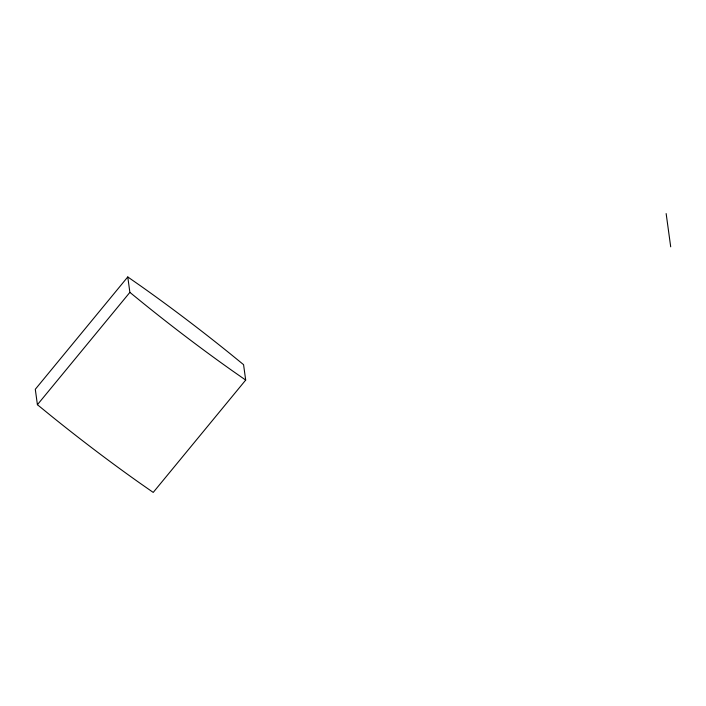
<?xml version="1.0" encoding="UTF-8"?>
<svg xmlns="http://www.w3.org/2000/svg" width="706" height="706" viewBox="0 0 706 706"><rect width="100%" height="100%" fill="white"/><g stroke="black" fill="none" stroke-linecap="round" stroke-linejoin="round"><path stroke-width="1.06" d="M127.768 276.946L35.3 389.288L37.409 404.706L50.903 415.71A364.57 70.529 39.5 0 0 139.973 483.169L153.22 492.417L245.688 380.075L243.57 364.658L230.465 353.971A367.658 71.121 39.5 0 0 140.644 285.939L127.768 276.946L129.878 292.372L143.371 303.368A364.57 70.529 39.5 0 0 232.442 370.835L245.688 380.075M37.409 404.706L129.878 292.372M666.146 213.583L670.7 246.818"/></g></svg>
